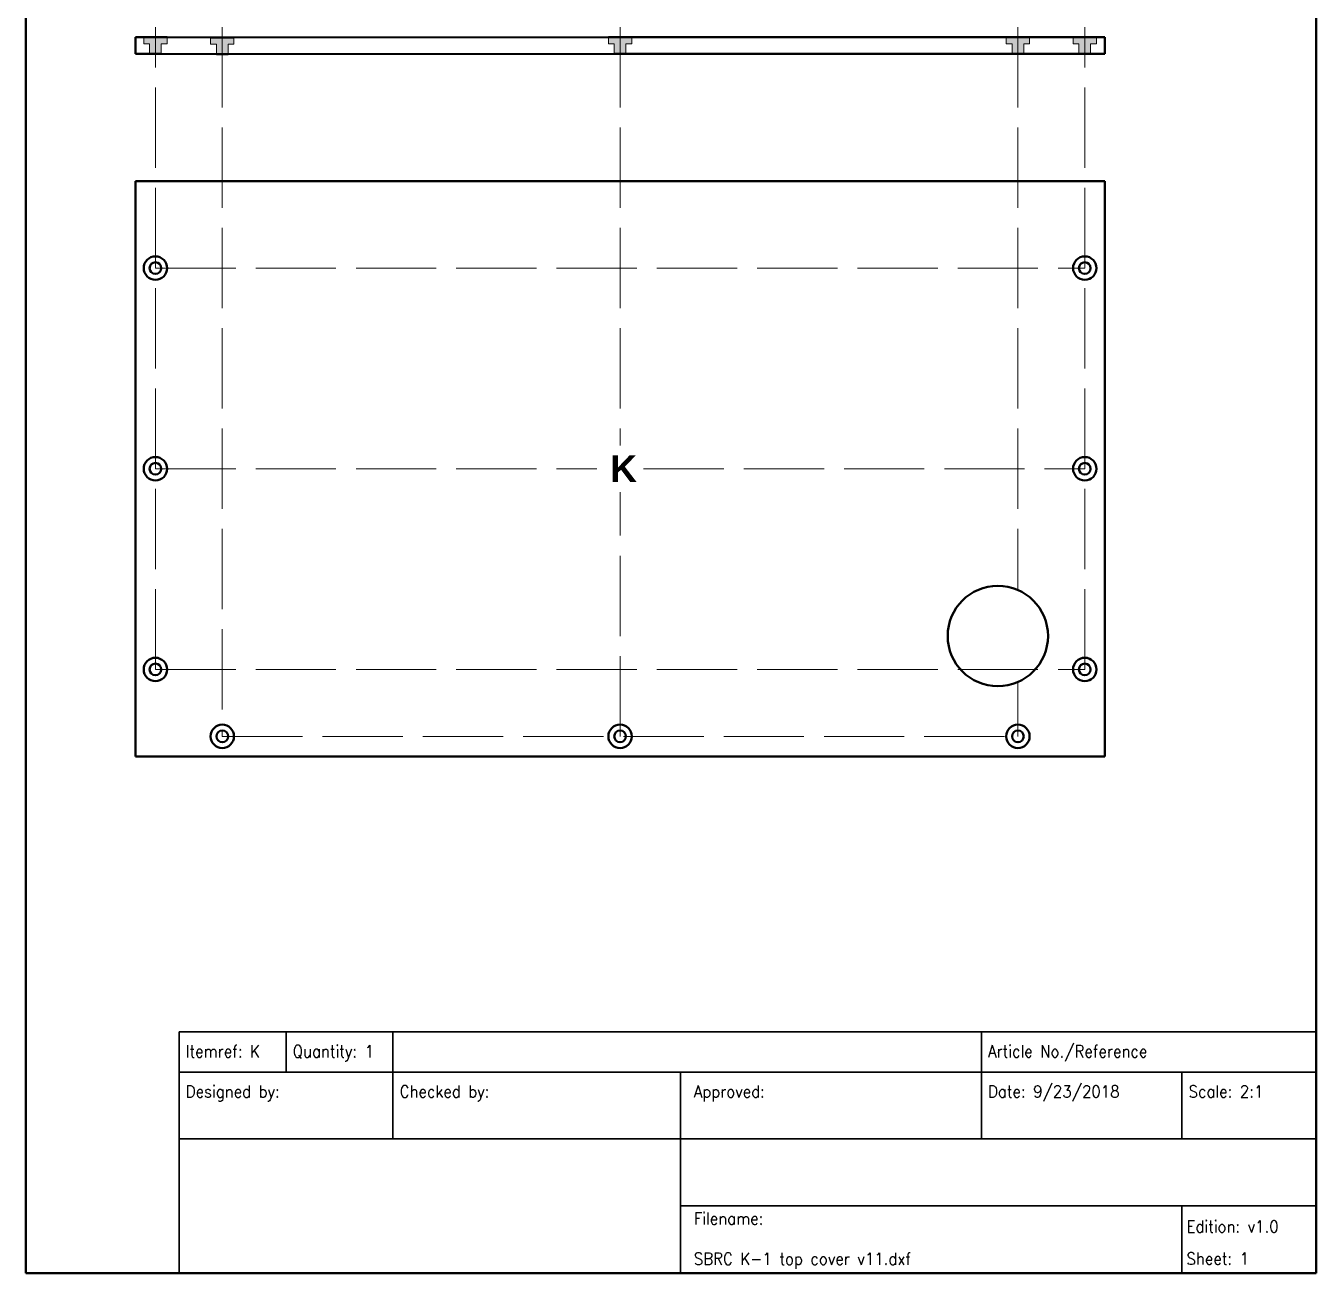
# Model space of a CAD drawing. Header units: millimetres. Extents: x -104 to 89, y -157 to 123.
# Drawn here: x -104.4 to 88.6, y -157.2 to 29.2 of the extents above; entities that cross this region are included whole.
import ezdxf

# ---------------------------------------------------------------- set-up
doc = ezdxf.new("R2010")
doc.units = ezdxf.units.MM
doc.header["$MEASUREMENT"] = 0
doc.linetypes.add('ACAD_ISO02W100', pattern=[15, 12, -3])
for name, color, linetype, lineweight, true_color in [('0 ... Background', 18, 'Continuous', 35, 0x000000), ('0 ... Frame', 18, 'Continuous', 50, 0x000000), ('0 ... Numbering', 18, 'Continuous', 70, 0x000000), ('Board', 18, 'Continuous', 50, 0x000000), ('bore', 18, 'Continuous', 13, 0x000000), ('Box Hatch', 9, 'Continuous', 25, 0xc0c0c0), ('Construction', 18, 'ACAD_ISO02W100', 13, 0x000000), ('Frame', 18, 'Continuous', 50, 0x000000)]:
    doc.layers.add(name, color=color, linetype=linetype, lineweight=lineweight, true_color=true_color)
doc.styles.add('textstyle11', font='Standard')
doc.styles.add('textstyle12', font='Standard')
doc.styles.add('textstyle13', font='Standard')
doc.styles.add('textstyle14', font='Standard')
doc.styles.add('textstyle15', font='Standard')
doc.styles.add('textstyle16', font='Standard')
doc.styles.add('textstyle17', font='Standard')
doc.styles.add('textstyle18', font='Standard')
doc.styles.add('textstyle19', font='Standard')
doc.styles.add('textstyle20', font='Standard')
doc.styles.add('textstyle21', font='')
doc.styles.get('textstyle21').set_extended_font_data('Arial', bold=True)

msp = doc.modelspace()

# ---------------------------------------------------------------- hatches: boundary and pattern name
at = {"layer": 'Box Hatch'}
for points in [[(-85.88, 25), (-84.12, 25), (-84.12, 26.5), (-83.25, 26.5), (-83.25, 27.5), (-86.75, 27.5), (-86.75, 26.5), (-85.88, 26.5)], [(-75.87, 24.98), (-74.12, 24.98), (-74.12, 26.48), (-73.25, 26.48), (-73.25, 27.48), (-76.75, 27.48), (-76.75, 26.48), (-75.87, 26.48)], [(-16.37, 25), (-14.62, 25), (-14.62, 26.5), (-13.75, 26.5), (-13.75, 27.5), (-17.25, 27.5), (-17.25, 26.5), (-16.37, 26.5)], [(43.12, 25), (44.87, 25), (44.87, 26.5), (45.75, 26.5), (45.75, 27.5), (42.25, 27.5), (42.25, 26.5), (43.12, 26.5)], [(53.12, 25), (54.88, 25), (54.88, 26.5), (55.75, 26.5), (55.75, 27.5), (52.25, 27.5), (52.25, 26.5), (53.12, 26.5)]]:
    msp.add_hatch(color=256, dxfattribs=at).paths.add_polyline_path(points, flags=0)

# ---------------------------------------------------------------- linework, layer by layer
at = {"layer": '0 ... Background', "linetype": 'Continuous'}
for p, q in [((-81.47, -121.18), (88.53, -121.18)), ((-81.47, -127.18), (-81.47, -121.18)), ((-65.47, -127.18), (-65.47, -121.18)), ((-49.47, -127.18), (-49.47, -121.18)), ((38.53, -127.18), (38.53, -121.18)), ((-81.47, -127.18), (88.53, -127.18)), ((-81.47, -157.18), (-81.47, -127.18)), ((-49.47, -137.18), (-49.47, -127.18)), ((-6.47, -137.18), (-6.47, -127.18)), ((38.53, -137.18), (38.53, -127.18)), ((68.53, -137.18), (68.53, -127.18)), ((-81.47, -137.18), (88.53, -137.18)), ((-6.47, -157.18), (-6.47, -137.18)), ((-6.47, -147.18), (88.53, -147.18)), ((68.53, -157.18), (68.53, -147.18)), ((-6.47, -157.18), (-6.47, -152.18))]:
    msp.add_line(p, q, dxfattribs=at)
at = {"layer": '0 ... Frame'}
for p, q in [((-104.39, -157.24), (-104.39, 122.76)), ((88.61, -157.24), (88.61, 122.76)), ((-104.39, -157.24), (88.61, -157.24))]:
    msp.add_line(p, q, dxfattribs=at)
msp.add_circle((41, -62), 7.5, dxfattribs=at)
at = {"layer": 'Board'}
for p, q in [((-88, 25), (-88, 27.5)), ((-88, 27.5), (-86.75, 27.5)), ((-83.25, 27.5), (-76.75, 27.48)), ((-73.25, 27.48), (-17.25, 27.5)), ((-13.75, 27.5), (42.25, 27.5)), ((45.75, 27.5), (52.25, 27.5)), ((55.75, 27.5), (57, 27.5)), ((57, 25), (57, 27.5)), ((-88, 25), (-85.88, 25)), ((-84.12, 25), (-75.87, 24.98)), ((-74.12, 24.98), (-14.62, 25)), ((-14.62, 25), (43.12, 25)), ((44.87, 25), (53.12, 25)), ((54.88, 25), (57, 25)), ((-88, 6), (57, 6)), ((-88, -80), (-88, 6)), ((57, -80), (57, 6)), ((-88, -80), (57, -80))]:
    msp.add_line(p, q, dxfattribs=at)
for centre, radius in [((-85, -7), 1.75), ((54, -7), 1.75), ((-85, -7), 0.875), ((54, -7), 0.875), ((-85, -37), 1.75), ((-85, -37), 0.875), ((54, -37), 1.75), ((54, -37), 0.875), ((-85, -67), 1.75), ((54, -67), 1.75), ((-85, -67), 0.875), ((54, -67), 0.875), ((-75, -77), 1.75), ((-15.5, -77), 1.75), ((44, -77), 1.75), ((-75, -77), 0.875), ((-15.5, -77), 0.875), ((44, -77), 0.875)]:
    msp.add_circle(centre, radius, dxfattribs=at)
at = {"layer": 'bore'}
for p, q in [((-86.75, 27.5), (-86.75, 26.5)), ((-83.25, 27.5), (-83.25, 26.5)), ((-76.75, 27.48), (-76.75, 26.48)), ((-73.25, 27.48), (-73.25, 26.48)), ((-17.25, 27.5), (-17.25, 26.5)), ((-13.75, 27.5), (-13.75, 26.5)), ((42.25, 27.5), (42.25, 26.5)), ((45.75, 27.5), (45.75, 26.5)), ((52.25, 27.5), (52.25, 26.5)), ((55.75, 27.5), (55.75, 26.5)), ((-86.75, 26.5), (-85.88, 26.5)), ((-85.88, 25), (-85.88, 26.5)), ((-84.12, 25), (-84.12, 26.5)), ((-84.12, 26.5), (-83.25, 26.5)), ((-76.75, 26.48), (-75.87, 26.48)), ((-75.87, 24.98), (-75.87, 26.48)), ((-74.12, 24.98), (-74.12, 26.48)), ((-74.12, 26.48), (-73.25, 26.48)), ((-17.25, 26.5), (-16.37, 26.5)), ((-16.37, 25), (-16.37, 26.5)), ((-14.62, 25), (-14.62, 26.5)), ((-14.62, 26.5), (-13.75, 26.5)), ((42.25, 26.5), (43.12, 26.5)), ((43.12, 25), (43.12, 26.5)), ((44.87, 25), (44.87, 26.5)), ((44.87, 26.5), (45.75, 26.5)), ((52.25, 26.5), (53.12, 26.5)), ((53.12, 25), (53.12, 26.5)), ((54.88, 25), (54.88, 26.5)), ((54.88, 26.5), (55.75, 26.5))]:
    msp.add_line(p, q, dxfattribs=at)
at = {"layer": 'Construction'}
for p, q in [((-85, -67), (-85, 29)), ((-75, 29), (-75, -77)), ((-15.5, 29), (-15.5, -33.5)), ((44, 29), (44, -55.13)), ((54, -67), (54, 29)), ((-85, -7), (54, -7)), ((-85, -37), (-19, -37)), ((-12, -37), (54, -37)), ((-15.5, -77), (-15.5, -40.5)), ((-85, -67), (54, -67)), ((44, -68.87), (44, -77)), ((-75, -77), (44, -77))]:
    msp.add_line(p, q, dxfattribs=at)
at = {"layer": 'Frame'}
for p, q in [((-86.75, 27.5), (-83.25, 27.5)), ((-76.75, 27.48), (-73.25, 27.48)), ((-17.25, 27.5), (-13.75, 27.5)), ((42.25, 27.5), (45.75, 27.5)), ((52.25, 27.5), (55.75, 27.5)), ((-85.88, 25), (-84.12, 25)), ((-75.87, 24.98), (-74.12, 24.98)), ((-16.37, 25), (-14.62, 25)), ((43.12, 25), (44.87, 25)), ((53.12, 25), (54.88, 25))]:
    msp.add_line(p, q, dxfattribs=at)

# ---------------------------------------------------------------- texts
at = {"layer": '0 ... Background', "linetype": 'Continuous', "lineweight": 25, "char_height": 1.8, "width": 100, "attachment_point": 1}
for s, insert, style in [('Itemref: K', (-80.47, -123.18), 'textstyle11'), ('Quantity: 1', (-64.47, -123.18), 'textstyle12'), ('Article No./Reference', (39.53, -123.18), 'textstyle13'), ('Designed by:', (-80.47, -129.18), 'textstyle14'), ('Checked by:', (-48.47, -129.18), 'textstyle15'), ('Approved:\\P\\P', (-4.47, -129.18), 'textstyle16'), ('Date: 9/23/2018', (39.53, -129.18), 'textstyle18'), ('Scale: 2:1', (69.53, -129.18), 'textstyle19'), ('Filename:\\P\\PSBRC K-1 top cover v11.dxf', (-4.47, -148.18), 'textstyle17')]:
    msp.add_mtext(s, dxfattribs=dict(at, insert=insert, style=style))
at = {"layer": '0 ... Background', "linetype": 'Continuous', "lineweight": 25, "insert": (69.22, -149.37), "char_height": 1.8, "width": 100, "attachment_point": 1, "line_spacing_factor": 0.8, "style": 'textstyle20'}
msp.add_mtext('Edition: v1.0\\P\\PSheet: 1', dxfattribs=at)
at = {"layer": '0 ... Numbering', "insert": (-17, -35), "char_height": 4, "attachment_point": 1, "style": 'textstyle21'}
msp.add_mtext('K', dxfattribs=at)

doc.saveas('drawing.dxf')
